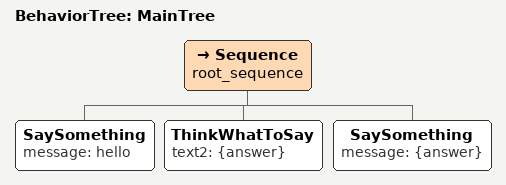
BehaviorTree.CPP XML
<root BTCPP_format="4" >
    <BehaviorTree ID="MainTree">
       <Sequence name="root_sequence">
           <SaySomething     message="hello" />
           <ThinkWhatToSay   text2="{answer}"/>
           <SaySomething     message="{answer}" />
       </Sequence>
    </BehaviorTree>
</root>
